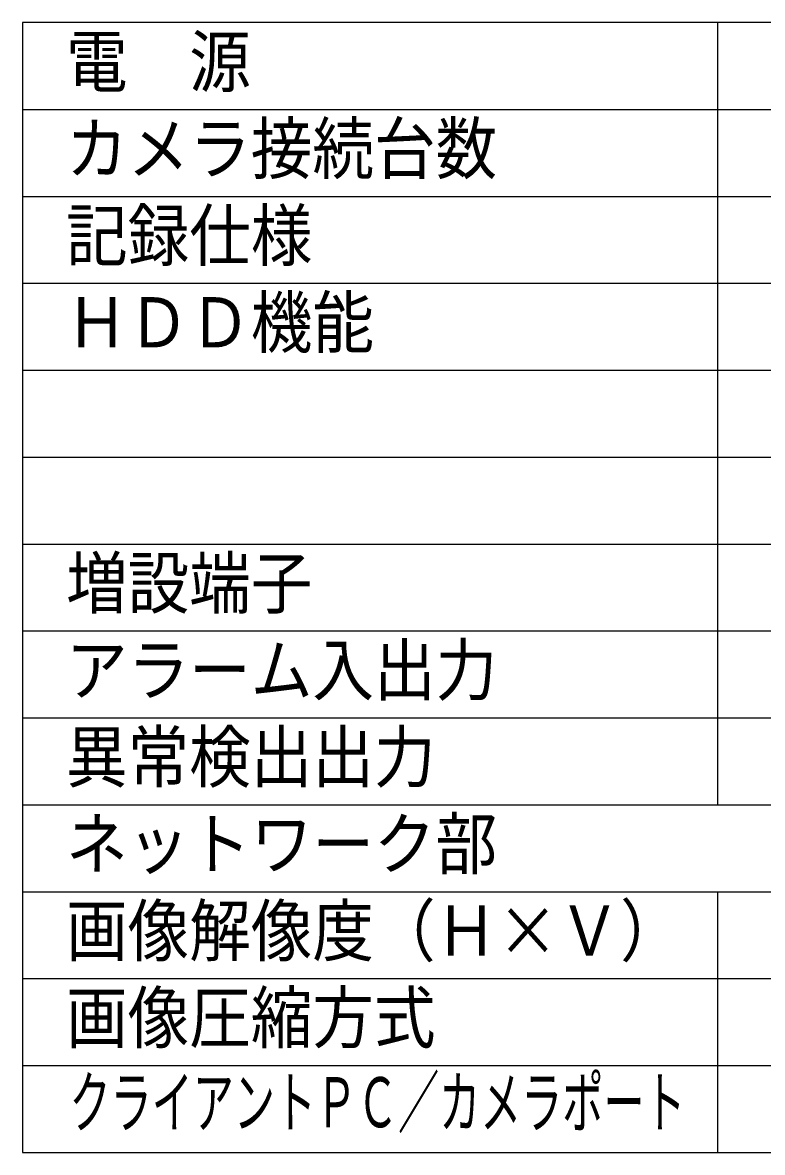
# Model space of a CAD drawing. Units: millimetres, scale not verified. Extents: x -63 to 63, y -57 to 57.
# Drawn here: x -62.5 to -19.9, y -56.5 to 8.5 of the extents above; entities that cross this region are included whole.
import ezdxf
from ezdxf.enums import TextEntityAlignment as Align

# ---------------------------------------------------------------- set-up
doc = ezdxf.new("R2010")
doc.units = ezdxf.units.MM
doc.header["$LTSCALE"] = 0.190236
doc.layers.add('0-0_MOJI1', color=2, linetype='Continuous')
doc.layers.add('0-3_WAKU', color=1, linetype='Continuous')
doc.styles.add('ＭＳ ゴシック', font='')
doc.styles.get('ＭＳ ゴシック').set_extended_font_data('MS Gothic')

msp = doc.modelspace()

# ---------------------------------------------------------------- linework, layer by layer
at = {"layer": '0-3_WAKU', "color": 4}
for p, q in [((-62.5001, 8.5), (-62.5001, -56.5001)), ((62.5001, 8.5), (-62.5001, 8.5)), ((-22.5, -36.5001), (-22.5, 8.5)), ((-22.5, -56.5001), (-22.5, -41.5001)), ((-62.5001, -56.5001), (62.5001, -56.5001))]:
    msp.add_line(p, q, dxfattribs=at)
at = {"layer": '0-3_WAKU'}
for p, q in [((-62.5001, 3.5), (62.5001, 3.5)), ((-62.5001, -1.5), (62.5001, -1.5)), ((-62.5001, -6.5), (62.5001, -6.5)), ((-62.5001, -11.5), (62.5001, -11.5)), ((-62.5001, -16.5), (62.5001, -16.5)), ((-62.5001, -21.5), (62.5001, -21.5)), ((-62.5001, -26.5), (62.5001, -26.5)), ((-62.5001, -31.5001), (62.5001, -31.5001)), ((-62.5001, -36.5001), (62.5001, -36.5001)), ((-62.5001, -41.5001), (62.5001, -41.5001)), ((-62.5001, -46.5001), (62.5001, -46.5001)), ((-62.5001, -51.5001), (62.5001, -51.5001))]:
    msp.add_line(p, q, dxfattribs=at)

# ---------------------------------------------------------------- texts
at = {"layer": '0-0_MOJI1', "style": 'ＭＳ ゴシック'}
for s, width, p in [('電\u3000源', 0.9, (-60.0001, 3.9449)), ('カメラ接続台数', 0.9, (-60.0001, -1.0551)), ('記録仕様', 0.9, (-60.0001, -6.0551)), ('ＨＤＤ機能', 0.9, (-60.0001, -11.0551)), ('増設端子', 0.9, (-60.0001, -26.0552)), ('アラーム入出力', 0.9, (-60.0001, -31.0552)), ('異常検出出力', 0.9, (-60.0001, -36.0552)), ('ネットワーク部', 0.9, (-60.0001, -41.0552)), ('画像解像度（Ｈ×Ｖ）', 0.9, (-60.0001, -46.0552)), ('画像圧縮方式', 0.9, (-60.0001, -51.0552)), ('クライアントＰＣ／カメラポート', 0.6, (-59.7945, -55.9233))]:
    msp.add_text(s, height=2.887, dxfattribs=dict(at, width=width)).set_placement(p, align=Align.BOTTOM_LEFT)

doc.saveas('drawing.dxf')
